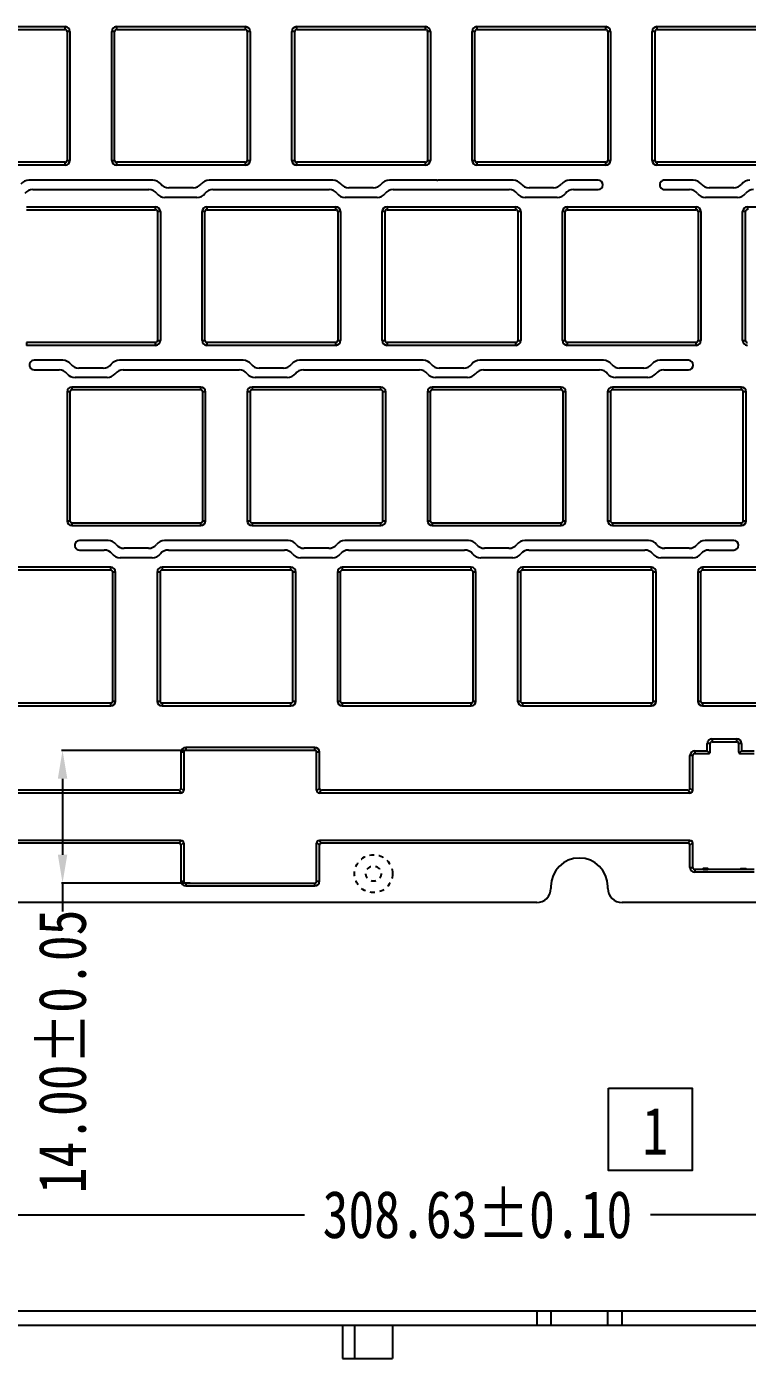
# Model space of a CAD drawing. Header units: inches. Extents: x -637 to 787, y 158 to 578.
# Drawn here: x -381.5 to -305.5, y 291.1 to 431.6 of the extents above; entities that cross this region are included whole.
import ezdxf

# ---------------------------------------------------------------- set-up
doc = ezdxf.new("R2010")
doc.units = ezdxf.units.IN
doc.header["$LTSCALE"] = 5
doc.header["$MEASUREMENT"] = 0
doc.header["$PDMODE"] = 3
doc.header["$PDSIZE"] = 0.3125
doc.linetypes.add('HIDDEN', pattern=[0.2, 0.1, -0.1])
doc.layers.get('0').update_dxf_attribs({"linetype": 'CONTINUOUS'})
doc.layers.get('Defpoints').update_dxf_attribs({"linetype": 'CONTINUOUS'})
doc.layers.add('DEFAULT_2', color=8, linetype='HIDDEN')
doc.styles.get("Standard").update_dxf_attribs({"font": 'txt', "width": 0.8})
doc.dimstyles.get("Standard").update_dxf_attribs({"dimtxt": 5, "dimasz": 3, "dimexe": 0.125, "dimexo": 0.0625, "dimgap": 0.09, "dimtad": 0, "dimzin": 4, "dimdsep": 46, "dimtxsty": 'Standard', "dimcen": 0.09, "dimclrd": 4, "dimclre": 4, "dimclrt": 6, "dimadec": 0, "dimazin": 0, "dimtp": 0.01, "dimtm": 0.01, "dimtfac": 1, "dimtofl": 0, "dimtmove": 0, "dimatfit": 3, "dimfxl": 0, "dimtolj": 1, "dimtzin": 4, "dimarcsym": 0})

# ---------------------------------------------------------------- blocks, each defined once
blk = doc.blocks.new('*D14')
at = {"color": 4, "lineweight": -2, "transparency": 16777216}
for p, q in [((-488.31, 340.84), (-488.31, 306.17)), ((-179.68, 335.69), (-179.68, 306.17)), ((-485.31, 306.29), (-352.23, 306.29)), ((-182.68, 306.29), (-315.76, 306.29))]:
    blk.add_line(p, q, dxfattribs=at)
at = {"color": 4, "transparency": 16777216}
for points in [[(-485.31, 306.79), (-485.31, 305.79), (-488.31, 306.29)], [(-182.68, 306.79), (-182.68, 305.79), (-179.68, 306.29)]]:
    blk.add_solid(points, dxfattribs=at)
at = {"layer": 'Defpoints', "color": 0, "transparency": 16777216}
for p in [(-488.31, 340.9), (-179.68, 335.75), (-179.68, 306.29)]:
    blk.add_point(p, dxfattribs=at)
at = {"color": 6, "transparency": 16777216, "insert": (-333.99, 306.29), "char_height": 5, "attachment_point": 5}
blk.add_mtext('\\A1;308.63%%P0{\\fSimSun|b0|i0|c134|p2;.10}', dxfattribs=at)
blk = doc.blocks.new('*D22')
at = {"color": 4, "lineweight": -2, "transparency": 16777216}
for p, q in [((-364.27, 355.25), (-377.86, 355.25)), ((-377.74, 352.25), (-377.74, 344.25)), ((-364.27, 341.25), (-377.86, 341.25)), ((-377.74, 341.25), (-377.74, 338.25))]:
    blk.add_line(p, q, dxfattribs=at)
at = {"color": 4, "transparency": 16777216}
for points in [[(-378.24, 352.25), (-377.24, 352.25), (-377.74, 355.25)], [(-378.24, 344.25), (-377.24, 344.25), (-377.74, 341.25)]]:
    blk.add_solid(points, dxfattribs=at)
at = {"layer": 'Defpoints', "color": 0, "transparency": 16777216}
for p in [(-377.74, 355.25), (-364.2, 355.25), (-364.2, 341.25)]:
    blk.add_point(p, dxfattribs=at)
at = {"color": 6, "transparency": 16777216, "insert": (-377.74, 323.5), "char_height": 5, "attachment_point": 5, "rotation": 90}
blk.add_mtext('\\A1;14.00%%P0.05', dxfattribs=at)

msp = doc.modelspace()

# ---------------------------------------------------------------- linework, layer by layer
at = {"color": 6, "linetype": 'Continuous'}
for p, q in [((-391.058, 431.552), (-377.458, 431.552)), ((-391.058, 431.252), (-377.458, 431.252)), ((-377.458, 431.252), (-377.458, 431.552)), ((-377.258, 431.052), (-377.258, 417.452)), ((-376.958, 431.052), (-377.258, 431.052)), ((-376.958, 431.052), (-376.958, 417.452)), ((-372.558, 417.452), (-372.558, 431.052)), ((-372.258, 431.052), (-372.558, 431.052)), ((-372.258, 417.452), (-372.258, 431.052)), ((-372.058, 431.552), (-372.058, 431.252)), ((-372.058, 431.552), (-358.458, 431.552)), ((-372.058, 431.252), (-358.458, 431.252)), ((-358.458, 431.252), (-358.458, 431.552)), ((-358.258, 431.052), (-358.258, 417.452)), ((-357.958, 431.052), (-358.258, 431.052)), ((-357.958, 431.052), (-357.958, 417.452)), ((-353.558, 417.452), (-353.558, 431.052)), ((-353.258, 431.052), (-353.558, 431.052)), ((-353.258, 417.452), (-353.258, 431.052)), ((-353.058, 431.552), (-353.058, 431.252)), ((-353.058, 431.552), (-339.458, 431.552)), ((-353.058, 431.252), (-339.458, 431.252)), ((-339.458, 431.252), (-339.458, 431.552)), ((-339.258, 431.052), (-339.258, 417.452)), ((-338.958, 431.052), (-339.258, 431.052)), ((-338.958, 431.052), (-338.958, 417.452)), ((-334.558, 417.452), (-334.558, 431.052)), ((-334.258, 431.052), (-334.558, 431.052)), ((-334.258, 417.452), (-334.258, 431.052)), ((-334.058, 431.552), (-334.058, 431.252)), ((-334.058, 431.552), (-320.458, 431.552)), ((-334.058, 431.252), (-320.458, 431.252)), ((-320.458, 431.252), (-320.458, 431.552)), ((-320.258, 431.052), (-320.258, 417.452)), ((-319.958, 431.052), (-320.258, 431.052)), ((-319.958, 431.052), (-319.958, 417.452)), ((-315.558, 417.452), (-315.558, 431.052)), ((-315.258, 431.052), (-315.558, 431.052)), ((-315.258, 417.452), (-315.258, 431.052)), ((-315.058, 431.552), (-315.058, 431.252)), ((-315.058, 431.552), (-301.458, 431.552)), ((-315.058, 431.252), (-301.458, 431.252)), ((-377.458, 417.252), (-391.058, 417.252)), ((-377.458, 416.952), (-377.458, 417.252)), ((-377.258, 417.452), (-376.958, 417.452)), ((-372.558, 417.452), (-372.258, 417.452)), ((-372.058, 417.252), (-372.058, 416.952)), ((-358.458, 417.252), (-372.058, 417.252)), ((-358.458, 416.952), (-358.458, 417.252)), ((-358.258, 417.452), (-357.958, 417.452)), ((-353.558, 417.452), (-353.258, 417.452)), ((-353.058, 417.252), (-353.058, 416.952)), ((-339.458, 417.252), (-353.058, 417.252)), ((-339.458, 416.952), (-339.458, 417.252)), ((-339.258, 417.452), (-338.958, 417.452)), ((-334.558, 417.452), (-334.258, 417.452)), ((-334.058, 417.252), (-334.058, 416.952)), ((-320.458, 417.252), (-334.058, 417.252)), ((-320.458, 416.952), (-320.458, 417.252)), ((-320.258, 417.452), (-319.958, 417.452)), ((-315.558, 417.452), (-315.258, 417.452)), ((-315.058, 417.252), (-315.058, 416.952)), ((-301.458, 417.252), (-315.058, 417.252)), ((-377.458, 416.952), (-391.058, 416.952)), ((-358.458, 416.952), (-372.058, 416.952)), ((-339.458, 416.952), (-353.058, 416.952)), ((-320.458, 416.952), (-334.058, 416.952)), ((-301.458, 416.952), (-315.058, 416.952)), ((-368.237, 415.372), (-381.28, 415.372)), ((-380.877, 414.372), (-368.638, 414.372)), ((-363.973, 414.552), (-366.545, 414.552)), ((-349.237, 415.372), (-362.28, 415.372)), ((-361.877, 414.372), (-349.638, 414.372)), ((-344.973, 414.552), (-347.545, 414.552)), ((-338.258, 415.372), (-343.28, 415.372)), ((-342.877, 414.372), (-330.638, 414.372)), ((-330.245, 415.373), (-338.175, 415.375)), ((-325.973, 414.552), (-328.545, 414.552)), ((-321.258, 415.372), (-324.28, 415.372)), ((-323.877, 414.372), (-321.258, 414.372)), ((-311.237, 415.372), (-314.258, 415.372)), ((-314.258, 414.372), (-311.638, 414.372)), ((-306.973, 414.552), (-309.545, 414.552)), ((-363.569, 413.552), (-366.946, 413.552)), ((-344.569, 413.552), (-347.946, 413.552)), ((-325.569, 413.552), (-328.946, 413.552)), ((-306.569, 413.552), (-309.946, 413.552)), ((-381.528, 412.552), (-367.928, 412.552)), ((-381.528, 412.252), (-367.928, 412.252)), ((-367.928, 412.252), (-367.928, 412.552)), ((-367.728, 412.052), (-367.728, 398.452)), ((-367.428, 412.052), (-367.728, 412.052)), ((-367.428, 412.052), (-367.428, 398.452)), ((-363.028, 398.452), (-363.028, 412.052)), ((-362.728, 412.052), (-363.028, 412.052)), ((-362.728, 398.452), (-362.728, 412.052)), ((-362.528, 412.552), (-362.528, 412.252)), ((-362.528, 412.552), (-348.928, 412.552)), ((-362.528, 412.252), (-348.928, 412.252)), ((-348.928, 412.252), (-348.928, 412.552)), ((-348.728, 412.052), (-348.728, 398.452)), ((-348.428, 412.052), (-348.728, 412.052)), ((-348.428, 412.052), (-348.428, 398.452)), ((-344.028, 398.452), (-344.028, 412.052)), ((-343.728, 412.052), (-344.028, 412.052)), ((-343.728, 398.452), (-343.728, 412.052)), ((-343.528, 412.552), (-343.528, 412.252)), ((-343.528, 412.552), (-329.928, 412.552)), ((-343.528, 412.252), (-329.928, 412.252)), ((-329.928, 412.252), (-329.928, 412.552)), ((-329.728, 412.052), (-329.728, 398.452)), ((-329.428, 412.052), (-329.728, 412.052)), ((-329.428, 412.052), (-329.428, 398.452)), ((-325.028, 398.452), (-325.028, 412.052)), ((-324.728, 412.052), (-325.028, 412.052)), ((-324.728, 398.452), (-324.728, 412.052)), ((-324.528, 412.552), (-324.528, 412.252)), ((-324.528, 412.552), (-310.928, 412.552)), ((-324.528, 412.252), (-310.928, 412.252)), ((-310.928, 412.252), (-310.928, 412.552)), ((-310.728, 412.052), (-310.728, 398.452)), ((-310.428, 412.052), (-310.728, 412.052)), ((-310.428, 412.052), (-310.428, 398.452)), ((-305.728, 412.052), (-306.028, 412.052)), ((-306.028, 398.452), (-306.028, 412.052)), ((-305.728, 398.452), (-305.728, 412.052)), ((-305.528, 412.552), (-291.928, 412.552)), ((-305.528, 412.552), (-305.528, 412.252)), ((-381.528, 398.252), (-381.528, 397.952)), ((-367.928, 398.252), (-381.528, 398.252)), ((-367.928, 397.952), (-381.528, 397.952)), ((-367.928, 397.952), (-367.928, 398.252)), ((-367.728, 398.452), (-367.428, 398.452)), ((-363.028, 398.452), (-362.728, 398.452)), ((-362.528, 398.252), (-362.528, 397.952)), ((-348.928, 398.252), (-362.528, 398.252)), ((-348.928, 397.952), (-362.528, 397.952)), ((-348.928, 397.952), (-348.928, 398.252)), ((-348.728, 398.452), (-348.428, 398.452)), ((-344.028, 398.452), (-343.728, 398.452)), ((-343.528, 398.252), (-343.528, 397.952)), ((-329.928, 398.252), (-343.528, 398.252)), ((-329.928, 397.952), (-343.528, 397.952)), ((-329.928, 397.952), (-329.928, 398.252)), ((-329.728, 398.452), (-329.428, 398.452)), ((-325.028, 398.452), (-324.728, 398.452)), ((-324.528, 398.252), (-324.528, 397.952)), ((-310.928, 398.252), (-324.528, 398.252)), ((-310.928, 397.952), (-324.528, 397.952)), ((-310.928, 397.952), (-310.928, 398.252)), ((-310.728, 398.452), (-310.428, 398.452)), ((-306.028, 398.452), (-305.728, 398.452)), ((-377.707, 396.372), (-380.728, 396.372)), ((-358.707, 396.372), (-371.75, 396.372)), ((-339.707, 396.372), (-352.75, 396.372)), ((-320.707, 396.372), (-333.75, 396.372)), ((-311.728, 396.372), (-314.75, 396.372)), ((-380.728, 395.372), (-378.108, 395.372)), ((-373.039, 394.552), (-376.416, 394.552)), ((-373.443, 395.552), (-376.015, 395.552)), ((-371.347, 395.372), (-359.108, 395.372)), ((-354.039, 394.552), (-357.416, 394.552)), ((-354.443, 395.552), (-357.015, 395.552)), ((-352.347, 395.372), (-340.108, 395.372)), ((-335.039, 394.552), (-338.416, 394.552)), ((-335.443, 395.552), (-338.015, 395.552)), ((-333.347, 395.372), (-321.108, 395.372)), ((-316.039, 394.552), (-319.416, 394.552)), ((-316.443, 395.552), (-319.015, 395.552)), ((-314.347, 395.372), (-311.728, 395.372)), ((-376.763, 393.552), (-376.763, 393.252)), ((-363.163, 393.552), (-376.763, 393.552)), ((-363.163, 393.252), (-376.763, 393.252)), ((-363.163, 393.252), (-363.163, 393.552)), ((-357.763, 393.552), (-357.763, 393.252)), ((-344.163, 393.552), (-357.763, 393.552)), ((-344.163, 393.252), (-357.763, 393.252)), ((-344.163, 393.252), (-344.163, 393.552)), ((-338.763, 393.552), (-338.763, 393.252)), ((-325.163, 393.552), (-338.763, 393.552)), ((-325.163, 393.252), (-338.763, 393.252)), ((-325.163, 393.252), (-325.163, 393.552)), ((-306.163, 393.552), (-319.763, 393.552)), ((-319.763, 393.552), (-319.763, 393.252)), ((-306.163, 393.252), (-319.763, 393.252)), ((-306.163, 393.252), (-306.163, 393.552)), ((-377.263, 393.052), (-377.263, 379.452)), ((-376.963, 393.052), (-377.263, 393.052)), ((-376.963, 393.052), (-376.963, 379.452)), ((-362.963, 379.452), (-362.963, 393.052)), ((-362.663, 393.052), (-362.963, 393.052)), ((-362.663, 379.452), (-362.663, 393.052)), ((-358.263, 393.052), (-358.263, 379.452)), ((-357.963, 393.052), (-358.263, 393.052)), ((-357.963, 393.052), (-357.963, 379.452)), ((-343.963, 379.452), (-343.963, 393.052)), ((-343.663, 393.052), (-343.963, 393.052)), ((-343.663, 379.452), (-343.663, 393.052)), ((-339.263, 393.052), (-339.263, 379.452)), ((-338.963, 393.052), (-339.263, 393.052)), ((-338.963, 393.052), (-338.963, 379.452)), ((-324.663, 393.052), (-324.963, 393.052)), ((-324.963, 379.452), (-324.963, 393.052)), ((-324.663, 379.452), (-324.663, 393.052)), ((-319.963, 393.052), (-320.263, 393.052)), ((-320.263, 393.052), (-320.263, 379.452)), ((-319.963, 393.052), (-319.963, 379.452)), ((-305.663, 393.052), (-305.963, 393.052)), ((-305.963, 379.452), (-305.963, 393.052)), ((-305.663, 379.452), (-305.663, 393.052)), ((-377.263, 379.452), (-376.963, 379.452)), ((-376.763, 379.252), (-376.763, 378.952)), ((-376.763, 379.252), (-363.163, 379.252)), ((-363.163, 378.952), (-363.163, 379.252)), ((-362.963, 379.452), (-362.663, 379.452)), ((-358.263, 379.452), (-357.963, 379.452)), ((-357.763, 379.252), (-357.763, 378.952)), ((-357.763, 379.252), (-344.163, 379.252)), ((-344.163, 378.952), (-344.163, 379.252)), ((-343.963, 379.452), (-343.663, 379.452)), ((-339.263, 379.452), (-338.963, 379.452)), ((-338.763, 379.252), (-325.163, 379.252)), ((-338.763, 379.252), (-338.763, 378.952)), ((-325.163, 378.952), (-325.163, 379.252)), ((-324.963, 379.452), (-324.663, 379.452)), ((-320.263, 379.452), (-319.963, 379.452)), ((-319.763, 379.252), (-306.163, 379.252)), ((-319.763, 379.252), (-319.763, 378.952)), ((-306.163, 378.952), (-306.163, 379.252)), ((-305.963, 379.452), (-305.663, 379.452)), ((-376.763, 378.952), (-363.163, 378.952)), ((-357.763, 378.952), (-344.163, 378.952)), ((-338.763, 378.952), (-325.163, 378.952)), ((-319.763, 378.952), (-306.163, 378.952)), ((-372.942, 377.372), (-375.953, 377.372)), ((-375.953, 376.372), (-373.343, 376.372)), ((-368.678, 376.552), (-371.25, 376.552)), ((-353.942, 377.372), (-366.985, 377.372)), ((-366.582, 376.372), (-354.343, 376.372)), ((-349.678, 376.552), (-352.25, 376.552)), ((-334.942, 377.372), (-347.985, 377.372)), ((-347.582, 376.372), (-335.343, 376.372)), ((-330.678, 376.552), (-333.25, 376.552)), ((-315.942, 377.372), (-328.985, 377.372)), ((-328.582, 376.372), (-316.343, 376.372)), ((-311.678, 376.552), (-314.25, 376.552)), ((-306.953, 377.372), (-309.985, 377.372)), ((-309.582, 376.372), (-306.953, 376.372)), ((-368.274, 375.552), (-371.651, 375.552)), ((-349.274, 375.552), (-352.651, 375.552)), ((-330.274, 375.552), (-333.651, 375.552)), ((-311.274, 375.552), (-314.651, 375.552)), ((-372.653, 374.552), (-386.253, 374.552)), ((-372.653, 374.252), (-386.253, 374.252)), ((-372.653, 374.252), (-372.653, 374.552)), ((-372.453, 360.452), (-372.453, 374.052)), ((-372.153, 374.052), (-372.453, 374.052)), ((-372.153, 360.452), (-372.153, 374.052)), ((-367.753, 374.052), (-367.753, 360.452)), ((-367.453, 374.052), (-367.753, 374.052)), ((-367.453, 374.052), (-367.453, 360.452)), ((-367.253, 374.552), (-367.253, 374.252)), ((-353.653, 374.552), (-367.253, 374.552)), ((-353.653, 374.252), (-367.253, 374.252)), ((-353.653, 374.252), (-353.653, 374.552)), ((-353.153, 374.052), (-353.453, 374.052)), ((-353.453, 360.452), (-353.453, 374.052)), ((-353.153, 360.452), (-353.153, 374.052)), ((-348.453, 374.052), (-348.753, 374.052)), ((-348.753, 374.052), (-348.753, 360.452)), ((-348.453, 374.052), (-348.453, 360.452)), ((-334.653, 374.552), (-348.253, 374.552)), ((-348.253, 374.552), (-348.253, 374.252)), ((-334.653, 374.252), (-348.253, 374.252)), ((-334.653, 374.252), (-334.653, 374.552)), ((-334.153, 374.052), (-334.453, 374.052)), ((-334.453, 360.452), (-334.453, 374.052)), ((-334.153, 360.452), (-334.153, 374.052)), ((-329.453, 374.052), (-329.753, 374.052)), ((-329.753, 374.052), (-329.753, 360.452)), ((-329.453, 374.052), (-329.453, 360.452)), ((-315.653, 374.552), (-329.253, 374.552)), ((-329.253, 374.552), (-329.253, 374.252)), ((-315.653, 374.252), (-329.253, 374.252)), ((-315.653, 374.252), (-315.653, 374.552)), ((-315.153, 374.052), (-315.453, 374.052)), ((-315.453, 360.452), (-315.453, 374.052)), ((-315.153, 360.452), (-315.153, 374.052)), ((-310.453, 374.052), (-310.753, 374.052)), ((-310.753, 374.052), (-310.753, 360.452)), ((-310.453, 374.052), (-310.453, 360.452)), ((-296.653, 374.552), (-310.253, 374.552)), ((-310.253, 374.552), (-310.253, 374.252)), ((-296.653, 374.252), (-310.253, 374.252)), ((-386.253, 360.252), (-372.653, 360.252)), ((-386.253, 359.952), (-372.653, 359.952)), ((-372.653, 359.952), (-372.653, 360.252)), ((-372.453, 360.452), (-372.153, 360.452)), ((-367.753, 360.452), (-367.453, 360.452)), ((-367.253, 360.252), (-367.253, 359.952)), ((-367.253, 360.252), (-353.653, 360.252)), ((-367.253, 359.952), (-353.653, 359.952)), ((-353.653, 359.952), (-353.653, 360.252)), ((-353.453, 360.452), (-353.153, 360.452)), ((-348.753, 360.452), (-348.453, 360.452)), ((-348.253, 360.252), (-334.653, 360.252)), ((-348.253, 360.252), (-348.253, 359.952)), ((-348.253, 359.952), (-334.653, 359.952)), ((-334.653, 359.952), (-334.653, 360.252)), ((-334.453, 360.452), (-334.153, 360.452)), ((-329.753, 360.452), (-329.453, 360.452)), ((-329.253, 360.252), (-315.653, 360.252)), ((-329.253, 360.252), (-329.253, 359.952)), ((-329.253, 359.952), (-315.653, 359.952)), ((-315.653, 359.952), (-315.653, 360.252)), ((-315.453, 360.452), (-315.153, 360.452)), ((-310.753, 360.452), (-310.453, 360.452)), ((-310.253, 360.252), (-296.653, 360.252)), ((-310.253, 360.252), (-310.253, 359.952)), ((-310.253, 359.952), (-296.653, 359.952)), ((-351.153, 355.552), (-364.753, 355.552)), ((-364.753, 355.552), (-364.753, 355.252)), ((-351.153, 355.252), (-364.753, 355.252)), ((-351.153, 355.252), (-351.153, 355.552)), ((-309.453, 355.957), (-309.753, 355.957)), ((-309.753, 355.207), (-309.753, 355.957)), ((-309.453, 355.107), (-309.453, 355.957)), ((-309.253, 356.457), (-306.653, 356.457)), ((-309.253, 356.457), (-309.253, 356.157)), ((-309.253, 356.157), (-306.653, 356.157)), ((-306.653, 356.157), (-306.653, 356.457)), ((-306.153, 355.957), (-306.453, 355.957)), ((-306.453, 355.957), (-306.453, 355.107)), ((-306.153, 355.957), (-306.153, 355.207)), ((-364.953, 355.052), (-365.253, 355.052)), ((-365.253, 355.052), (-365.253, 351.264)), ((-364.953, 355.052), (-364.953, 351.052)), ((-350.653, 355.052), (-350.953, 355.052)), ((-350.953, 351.052), (-350.953, 355.052)), ((-350.653, 351.264), (-350.653, 355.052)), ((-311.278, 354.707), (-311.578, 354.707)), ((-311.578, 351.264), (-311.578, 354.707)), ((-311.278, 351.052), (-311.278, 354.707)), ((-311.078, 355.207), (-309.753, 355.207)), ((-311.078, 355.207), (-311.078, 354.907)), ((-311.078, 354.907), (-309.653, 354.907)), ((-309.512, 354.966), (-309.753, 355.207)), ((-306.395, 354.966), (-306.153, 355.207)), ((-306.253, 354.907), (-304.828, 354.907)), ((-306.153, 355.207), (-304.828, 355.207)), ((-365.465, 351.052), (-404.116, 351.052)), ((-365.465, 351.052), (-365.176, 350.763)), ((-364.963, 350.975), (-365.253, 351.264)), ((-350.653, 351.264), (-350.943, 350.975)), ((-350.731, 350.763), (-350.441, 351.052)), ((-311.79, 351.052), (-350.441, 351.052)), ((-311.79, 351.052), (-311.501, 350.763)), ((-311.288, 350.975), (-311.578, 351.264)), ((-365.253, 350.752), (-404.328, 350.752)), ((-311.578, 350.752), (-350.653, 350.752)), ((-365.253, 345.752), (-404.328, 345.752)), ((-365.465, 345.452), (-404.116, 345.452)), ((-365.176, 345.742), (-365.465, 345.452)), ((-365.253, 345.24), (-364.963, 345.53)), ((-364.953, 345.452), (-364.953, 341.452)), ((-350.953, 341.452), (-350.953, 345.452)), ((-350.943, 345.53), (-350.653, 345.24)), ((-350.441, 345.452), (-350.731, 345.742)), ((-311.578, 345.752), (-350.653, 345.752)), ((-311.79, 345.452), (-350.441, 345.452)), ((-311.501, 345.742), (-311.79, 345.452)), ((-311.578, 345.24), (-311.288, 345.53)), ((-311.278, 342.897), (-311.278, 345.452)), ((-365.253, 345.24), (-365.253, 341.452)), ((-350.653, 341.452), (-350.653, 345.24)), ((-311.578, 342.897), (-311.578, 345.24)), ((-311.578, 342.897), (-311.278, 342.897)), ((-304.828, 342.697), (-311.078, 342.697)), ((-311.078, 342.697), (-311.078, 342.397)), ((-365.253, 341.452), (-364.953, 341.452)), ((-364.753, 341.252), (-351.153, 341.252)), ((-364.753, 341.252), (-364.753, 340.952)), ((-351.153, 340.952), (-351.153, 341.252)), ((-350.953, 341.452), (-350.653, 341.452)), ((-304.828, 342.397), (-311.078, 342.397)), ((-364.753, 340.952), (-351.153, 340.952)), ((-326.241, 340.902), (-326.241, 340.702)), ((-320.241, 340.702), (-320.241, 340.902)), ((-327.741, 339.202), (-436.741, 339.202)), ((-237.178, 339.202), (-318.741, 339.202))]:
    msp.add_line(p, q, dxfattribs=at)
at = {"color": 7, "linetype": 'Continuous'}
for p, q in [((-488.308, 296.15), (-215.078, 296.15)), ((-327.741, 296.15), (-327.741, 294.65)), ((-326.241, 296.15), (-326.241, 294.65)), ((-320.241, 294.65), (-320.241, 296.15)), ((-318.741, 294.65), (-318.741, 296.15)), ((-488.308, 294.65), (-214.778, 294.65)), ((-348.238, 294.65), (-348.238, 291.15)), ((-346.953, 294.65), (-346.953, 291.15)), ((-342.953, 294.65), (-342.953, 291.15)), ((-348.238, 291.15), (-347.004, 291.15)), ((-346.953, 291.15), (-342.953, 291.15))]:
    msp.add_line(p, q, dxfattribs=at)
for points in [[(-310.203, 342.697), (-309.703, 342.697), (-309.703, 342.797), (-310.203, 342.797)], [(-305.703, 342.697), (-306.203, 342.697), (-306.203, 342.797), (-305.703, 342.797)], [(-320.175, 319.622), (-311.365, 319.622), (-311.365, 310.956), (-320.175, 310.956)]]:
    msp.add_lwpolyline(points, close=True)
at = {"color": 6, "linetype": 'Continuous'}
for centre, radius, start, end in [((-377.458, 431.052), 0.5, 0, 90), ((-377.458, 431.052), 0.2, 360, 90), ((-372.058, 431.052), 0.5, 90, 180), ((-372.058, 431.052), 0.2, 90, 180), ((-358.458, 431.052), 0.5, 0, 90), ((-358.458, 431.052), 0.2, 360, 90), ((-353.058, 431.052), 0.5, 90, 180), ((-353.058, 431.052), 0.2, 90, 180), ((-339.458, 431.052), 0.5, 0, 90), ((-339.458, 431.052), 0.2, 360, 90), ((-334.058, 431.052), 0.5, 90, 180), ((-334.058, 431.052), 0.2, 90, 180), ((-320.458, 431.052), 0.5, 0, 90), ((-320.458, 431.052), 0.2, 360, 90), ((-315.058, 431.052), 0.5, 90, 180), ((-315.058, 431.052), 0.2, 90, 180), ((-377.458, 417.452), 0.5, 270, 0), ((-377.458, 417.452), 0.2, 270, 0), ((-372.058, 417.452), 0.5, 180, 270), ((-372.058, 417.452), 0.2, 180, 270), ((-358.458, 417.452), 0.5, 270, 0), ((-358.458, 417.452), 0.2, 270, 0), ((-353.058, 417.452), 0.5, 180, 270), ((-353.058, 417.452), 0.2, 180, 270), ((-339.458, 417.452), 0.5, 270, 0), ((-339.458, 417.452), 0.2, 270, 0), ((-334.058, 417.452), 0.5, 180, 270), ((-334.058, 417.452), 0.2, 180, 270), ((-320.458, 417.452), 0.5, 270, 0), ((-320.458, 417.452), 0.2, 270, 0), ((-315.058, 417.452), 0.5, 180, 270), ((-315.058, 417.452), 0.2, 180, 270), ((-381.279, 414.292), 1.08, 90.07483, 141.73289), ((-380.877, 413.292), 1.08, 90.00005, 141.58073), ((-368.64, 413.292), 1.08, 38.26711, 89.92517), ((-368.237, 414.292), 1.08, 38.41927, 89.99995), ((-366.543, 415.632), 1.08, 218.26711, 269.92517), ((-363.973, 415.632), 1.08, 270.00005, 321.58073), ((-362.279, 414.292), 1.08, 90.07483, 141.73289), ((-361.877, 413.292), 1.08, 90.00005, 141.58073), ((-349.64, 413.292), 1.08, 38.26711, 89.92517), ((-349.237, 414.292), 1.08, 38.41927, 89.99995), ((-347.543, 415.632), 1.08, 218.26711, 269.92517), ((-344.973, 415.632), 1.08, 270.00005, 321.58073), ((-343.279, 414.292), 1.08, 90.07483, 141.73289), ((-342.877, 413.292), 1.08, 90.00005, 141.58073), ((-338.258, 416.372), 1, 269.99937, 274.79202), ((-330.64, 413.292), 1.08, 38.26711, 89.92517), ((-330.237, 414.292), 1.08, 38.38123, 90.102), ((-328.543, 415.632), 1.08, 218.30514, 269.92517), ((-325.973, 415.632), 1.08, 270.00005, 321.58073), ((-324.279, 414.292), 1.08, 90.07483, 141.73289), ((-323.877, 413.292), 1.08, 90, 141.58073), ((-321.258, 414.872), 0.5, 270, 89.99993), ((-314.258, 414.872), 0.5, 90, 270.00007), ((-311.64, 413.292), 1.08, 38.26711, 89.92517), ((-311.237, 414.292), 1.08, 38.41927, 90), ((-309.543, 415.632), 1.08, 218.26711, 269.92517), ((-306.973, 415.632), 1.08, 270.00005, 321.58073), ((-305.279, 414.292), 1.08, 90.07483, 141.73289), ((-304.877, 413.292), 1.08, 90.00005, 141.58073), ((-366.946, 414.632), 1.08, 218.41927, 269.99995), ((-363.571, 414.632), 1.08, 270.07483, 321.73289), ((-347.946, 414.632), 1.08, 218.41927, 269.99995), ((-344.571, 414.632), 1.08, 270.07483, 321.73289), ((-328.946, 414.632), 1.08, 218.41927, 269.99995), ((-325.571, 414.632), 1.08, 270.07483, 321.73289), ((-309.946, 414.632), 1.08, 218.41927, 269.99995), ((-306.571, 414.632), 1.08, 270.07483, 321.73289), ((-367.928, 412.052), 0.5, 0, 90), ((-367.928, 412.052), 0.2, 360, 90), ((-362.528, 412.052), 0.5, 90, 180), ((-362.528, 412.052), 0.2, 90, 180), ((-348.928, 412.052), 0.5, 0, 90), ((-348.928, 412.052), 0.2, 360, 90), ((-343.528, 412.052), 0.5, 90, 180), ((-343.528, 412.052), 0.2, 90, 180), ((-329.928, 412.052), 0.5, 0, 90), ((-329.928, 412.052), 0.2, 360, 90), ((-324.528, 412.052), 0.5, 90, 180), ((-324.528, 412.052), 0.2, 90, 180), ((-310.928, 412.052), 0.5, 0, 90), ((-310.928, 412.052), 0.2, 360, 90), ((-305.528, 412.052), 0.5, 90, 180), ((-305.528, 412.052), 0.2, 90, 180), ((-367.928, 398.452), 0.5, 270, 0), ((-367.928, 398.452), 0.2, 270, 0), ((-362.528, 398.452), 0.5, 180, 270), ((-362.528, 398.452), 0.2, 180, 270), ((-348.928, 398.452), 0.5, 270, 0), ((-348.928, 398.452), 0.2, 270, 0), ((-343.528, 398.452), 0.5, 180, 270), ((-343.528, 398.452), 0.2, 180, 270), ((-329.928, 398.452), 0.5, 270, 0), ((-329.928, 398.452), 0.2, 270, 0), ((-324.528, 398.452), 0.5, 180, 270), ((-324.528, 398.452), 0.2, 180, 270), ((-310.928, 398.452), 0.5, 270, 0), ((-310.928, 398.452), 0.2, 270, 0), ((-305.528, 398.452), 0.5, 180, 270), ((-305.528, 398.452), 0.2, 180, 270), ((-380.728, 395.872), 0.5, 90, 270.00007), ((-377.707, 395.292), 1.08, 38.41927, 90), ((-376.013, 396.632), 1.08, 218.26711, 269.92517), ((-373.443, 396.632), 1.08, 270.00005, 321.58073), ((-371.749, 395.292), 1.08, 90.07483, 141.73289), ((-358.707, 395.292), 1.08, 38.41927, 89.99995), ((-357.013, 396.632), 1.08, 218.26711, 269.92517), ((-354.443, 396.632), 1.08, 270.00005, 321.58073), ((-352.749, 395.292), 1.08, 90.07483, 141.73289), ((-339.707, 395.292), 1.08, 38.41927, 89.99995), ((-338.013, 396.632), 1.08, 218.26711, 269.92517), ((-335.443, 396.632), 1.08, 270.00005, 321.58073), ((-333.749, 395.292), 1.08, 90.07483, 141.73289), ((-320.707, 395.292), 1.08, 38.41927, 89.99995), ((-319.013, 396.632), 1.08, 218.26711, 269.92517), ((-316.443, 396.632), 1.08, 270.00005, 321.58073), ((-314.749, 395.292), 1.08, 90.07483, 141.73289), ((-311.728, 395.872), 0.5, 270, 89.99993), ((-378.11, 394.292), 1.08, 38.26711, 89.92517), ((-376.416, 395.632), 1.08, 218.41927, 269.99995), ((-373.041, 395.632), 1.08, 270.07483, 321.73289), ((-371.347, 394.292), 1.08, 90.00005, 141.58073), ((-359.11, 394.292), 1.08, 38.26711, 89.92517), ((-357.416, 395.632), 1.08, 218.41927, 269.99995), ((-354.041, 395.632), 1.08, 270.07483, 321.73289), ((-352.347, 394.292), 1.08, 90.00005, 141.58073), ((-340.11, 394.292), 1.08, 38.26711, 89.92517), ((-338.416, 395.632), 1.08, 218.41927, 269.99995), ((-335.041, 395.632), 1.08, 270.07483, 321.73289), ((-333.347, 394.292), 1.08, 90.00005, 141.58073), ((-321.11, 394.292), 1.08, 38.26711, 89.92517), ((-319.416, 395.632), 1.08, 218.41927, 269.99995), ((-316.041, 395.632), 1.08, 270.07483, 321.73289), ((-314.347, 394.292), 1.08, 90, 141.58073), ((-376.763, 393.052), 0.5, 90.00018, 180.00018), ((-376.763, 393.052), 0.2, 90.00001, 180), ((-363.163, 393.052), 0.5, 0.00018, 90), ((-363.163, 393.052), 0.2, 0.00002, 90), ((-357.763, 393.052), 0.5, 90.00018, 180.00018), ((-357.763, 393.052), 0.2, 90.00001, 180), ((-344.163, 393.052), 0.5, 0.00018, 90), ((-344.163, 393.052), 0.2, 0.00002, 90), ((-338.763, 393.052), 0.5, 90.00018, 180.00018), ((-338.763, 393.052), 0.2, 90.00001, 180), ((-325.163, 393.052), 0.5, 0.00018, 90), ((-325.163, 393.052), 0.2, 0.00002, 90), ((-319.763, 393.052), 0.5, 90.00018, 180.00018), ((-319.763, 393.052), 0.2, 90.00001, 180), ((-306.163, 393.052), 0.5, 0.00018, 90), ((-306.163, 393.052), 0.2, 0.00002, 90), ((-376.763, 379.452), 0.5, 180.00018, 270), ((-376.763, 379.452), 0.2, 180.00001, 270), ((-363.163, 379.452), 0.5, 270.00018, 0.00018), ((-363.163, 379.452), 0.2, 270.00002, 0), ((-357.763, 379.452), 0.5, 180.00018, 270), ((-357.763, 379.452), 0.2, 180.00001, 270), ((-344.163, 379.452), 0.5, 270.00018, 0.00018), ((-344.163, 379.452), 0.2, 270.00002, 0), ((-338.763, 379.452), 0.5, 180.00018, 270), ((-338.763, 379.452), 0.2, 180.00001, 270), ((-325.163, 379.452), 0.5, 270.00018, 0.00018), ((-325.163, 379.452), 0.2, 270.00002, 0), ((-319.763, 379.452), 0.5, 180.00018, 270), ((-319.763, 379.452), 0.2, 180.00001, 270), ((-306.163, 379.452), 0.5, 270.00018, 0.00018), ((-306.163, 379.452), 0.2, 270.00002, 0), ((-375.953, 376.872), 0.5, 90, 270.00007), ((-373.345, 375.292), 1.08, 38.26711, 89.92517), ((-372.942, 376.292), 1.08, 38.41927, 90), ((-371.248, 377.632), 1.08, 218.26711, 269.92517), ((-368.678, 377.632), 1.08, 270.00005, 321.58073), ((-366.984, 376.292), 1.08, 90.07483, 141.73289), ((-366.582, 375.292), 1.08, 90.00005, 141.58073), ((-354.345, 375.292), 1.08, 38.26711, 89.92517), ((-353.942, 376.292), 1.08, 38.41927, 89.99995), ((-352.248, 377.632), 1.08, 218.26711, 269.92517), ((-349.678, 377.632), 1.08, 270.00005, 321.58073), ((-347.984, 376.292), 1.08, 90.07483, 141.73289), ((-347.582, 375.292), 1.08, 90.00005, 141.58073), ((-335.345, 375.292), 1.08, 38.26711, 89.92517), ((-334.942, 376.292), 1.08, 38.41927, 89.99995), ((-333.248, 377.632), 1.08, 218.26711, 269.92517), ((-330.678, 377.632), 1.08, 270.00005, 321.58073), ((-328.984, 376.292), 1.08, 90.07483, 141.73289), ((-328.582, 375.292), 1.08, 90.00005, 141.58073), ((-316.345, 375.292), 1.08, 38.26711, 89.92517), ((-315.942, 376.292), 1.08, 38.41927, 89.99995), ((-314.248, 377.632), 1.08, 218.26711, 269.92517), ((-311.678, 377.632), 1.08, 270.00005, 321.58073), ((-309.984, 376.292), 1.08, 90.07483, 141.73289), ((-309.582, 375.292), 1.08, 90, 141.58073), ((-306.953, 376.872), 0.5, 270, 89.99993), ((-371.651, 376.632), 1.08, 218.41927, 269.99995), ((-368.276, 376.632), 1.08, 270.07483, 321.73289), ((-352.651, 376.632), 1.08, 218.41927, 269.99995), ((-349.276, 376.632), 1.08, 270.07483, 321.73289), ((-333.651, 376.632), 1.08, 218.41927, 269.99995), ((-330.276, 376.632), 1.08, 270.07483, 321.73289), ((-314.651, 376.632), 1.08, 218.41927, 269.99995), ((-311.276, 376.632), 1.08, 270.07483, 321.73289), ((-372.653, 374.052), 0.5, 0.00018, 90), ((-372.653, 374.052), 0.2, 0.00002, 90), ((-367.253, 374.052), 0.5, 90.00018, 180.00018), ((-367.253, 374.052), 0.2, 90, 180), ((-353.653, 374.052), 0.5, 0.00018, 90), ((-353.653, 374.052), 0.2, 0.00002, 90), ((-348.253, 374.052), 0.5, 90.00018, 180.00018), ((-348.253, 374.052), 0.2, 90.00001, 180), ((-334.653, 374.052), 0.5, 0.00018, 90), ((-334.653, 374.052), 0.2, 0.00002, 90), ((-329.253, 374.052), 0.5, 90.00018, 180.00018), ((-329.253, 374.052), 0.2, 90.00001, 180), ((-315.653, 374.052), 0.5, 0.00018, 90), ((-315.653, 374.052), 0.2, 0.00002, 90), ((-310.253, 374.052), 0.5, 90.00018, 180.00018), ((-310.253, 374.052), 0.2, 90.00001, 180), ((-372.653, 360.452), 0.5, 270.00018, 0.00018), ((-372.653, 360.452), 0.2, 270.00001, 0), ((-367.253, 360.452), 0.5, 180.00018, 270), ((-367.253, 360.452), 0.2, 180.00002, 270), ((-353.653, 360.452), 0.5, 270.00018, 0.00018), ((-353.653, 360.452), 0.2, 270.00002, 0), ((-348.253, 360.452), 0.5, 180.00018, 270), ((-348.253, 360.452), 0.2, 180.00001, 270), ((-334.653, 360.452), 0.5, 270.00018, 0.00018), ((-334.653, 360.452), 0.2, 270.00002, 0), ((-329.253, 360.452), 0.5, 180.00018, 270), ((-329.253, 360.452), 0.2, 180.00001, 270), ((-315.653, 360.452), 0.5, 270.00018, 0.00018), ((-315.653, 360.452), 0.2, 270.00002, 0), ((-310.253, 360.452), 0.5, 180.00018, 270), ((-310.253, 360.452), 0.2, 180.00002, 270), ((-364.753, 355.052), 0.5, 90.00018, 180.00018), ((-364.753, 355.052), 0.2, 90, 180), ((-351.153, 355.052), 0.5, 0.00016, 90), ((-351.153, 355.052), 0.2, 0.00002, 90), ((-309.253, 355.957), 0.5, 90.00001, 180.00001), ((-309.253, 355.957), 0.2, 90, 180), ((-306.653, 355.957), 0.5, 0, 90), ((-306.653, 355.957), 0.2, 359.99999, 90), ((-311.078, 354.707), 0.5, 90, 180), ((-311.078, 354.707), 0.2, 90, 180), ((-309.653, 355.107), 0.2, 270, 0), ((-306.253, 355.107), 0.2, 180, 270), ((-365.253, 351.052), 0.3, 270, 0), ((-350.653, 351.052), 0.3, 180, 270), ((-311.578, 351.052), 0.3, 270, 0), ((-365.253, 345.452), 0.3, 0, 90), ((-350.653, 345.452), 0.3, 90, 180), ((-311.578, 345.452), 0.3, 360, 90), ((-323.241, 340.902), 3, 0, 180), ((-311.078, 342.897), 0.5, 180, 270), ((-311.078, 342.897), 0.2, 180, 270), ((-364.753, 341.452), 0.5, 180.00016, 270), ((-364.753, 341.452), 0.2, 180.00002, 270), ((-351.153, 341.452), 0.5, 270.00018, 0.00018), ((-351.153, 341.452), 0.2, 270.00002, 0), ((-327.741, 340.702), 1.5, 270, 0), ((-318.741, 340.702), 1.5, 180, 270)]:
    msp.add_arc(centre, radius, start, end, dxfattribs=at)
msp.add_ellipse((-312.002, 351.477), major_axis=(0.367, -0.367), ratio=0.5773503, start_param=5.7595865, end_param=6.8067841, dxfattribs=at)
for points in [[(-365.465, 351.052), (-365.425, 351.052), (-365.382, 351.058), (-365.347, 351.078)], [(-365.347, 351.078), (-365.316, 351.095), (-365.289, 351.123), (-365.274, 351.156)], [(-365.274, 351.156), (-365.258, 351.189), (-365.253, 351.227), (-365.253, 351.264)], [(-350.653, 351.264), (-350.653, 351.224), (-350.646, 351.182), (-350.627, 351.147)], [(-350.627, 351.147), (-350.61, 351.116), (-350.581, 351.089), (-350.549, 351.074)], [(-350.549, 351.074), (-350.516, 351.058), (-350.478, 351.052), (-350.441, 351.052)], [(-365.357, 345.431), (-365.39, 345.447), (-365.429, 345.452), (-365.465, 345.452)], [(-365.279, 345.357), (-365.297, 345.388), (-365.325, 345.415), (-365.357, 345.431)], [(-350.559, 345.427), (-350.59, 345.41), (-350.617, 345.381), (-350.632, 345.349)], [(-350.441, 345.452), (-350.481, 345.452), (-350.524, 345.446), (-350.559, 345.427)], [(-311.682, 345.431), (-311.715, 345.447), (-311.753, 345.452), (-311.79, 345.452)], [(-311.604, 345.357), (-311.621, 345.388), (-311.65, 345.415), (-311.682, 345.431)], [(-365.253, 345.24), (-365.253, 345.28), (-365.26, 345.322), (-365.279, 345.357)], [(-350.632, 345.349), (-350.648, 345.316), (-350.653, 345.277), (-350.653, 345.24)], [(-311.578, 345.24), (-311.578, 345.28), (-311.585, 345.322), (-311.604, 345.357)]]:
    msp.add_open_spline(points, degree=3, dxfattribs=at)
at = {"layer": 'DEFAULT_2', "color": 6, "linetype": 'HIDDEN'}
for p, q in [((-367.39, 414.962), (-367.391, 414.963)), ((-366.545, 414.552), (-366.543, 414.552)), ((-363.972, 414.552), (-363.973, 414.552)), ((-363.127, 414.962), (-363.125, 414.963)), ((-348.39, 414.962), (-348.391, 414.963)), ((-347.545, 414.552), (-347.543, 414.552)), ((-344.972, 414.552), (-344.973, 414.552)), ((-344.127, 414.962), (-344.125, 414.963)), ((-343.28, 415.372), (-343.279, 415.372)), ((-329.39, 414.961), (-329.391, 414.963)), ((-328.545, 414.552), (-328.543, 414.552)), ((-325.972, 414.552), (-325.973, 414.552)), ((-325.127, 414.962), (-325.125, 414.963)), ((-324.28, 415.372), (-324.279, 415.372)), ((-323.878, 414.372), (-323.877, 414.372)), ((-311.638, 414.372), (-311.64, 414.372)), ((-311.236, 415.372), (-311.237, 415.372)), ((-310.39, 414.962), (-310.391, 414.963)), ((-309.545, 414.552), (-309.543, 414.552)), ((-306.972, 414.552), (-306.973, 414.552)), ((-306.127, 414.962), (-306.125, 414.963)), ((-367.793, 413.963), (-367.792, 413.962)), ((-366.947, 413.552), (-366.946, 413.552)), ((-363.569, 413.552), (-363.571, 413.552)), ((-362.723, 413.963), (-362.724, 413.962)), ((-348.793, 413.963), (-348.792, 413.962)), ((-347.947, 413.552), (-347.946, 413.552)), ((-344.569, 413.552), (-344.571, 413.552)), ((-343.723, 413.963), (-343.724, 413.962)), ((-329.793, 413.963), (-329.792, 413.962)), ((-328.947, 413.552), (-328.946, 413.552)), ((-325.569, 413.552), (-325.571, 413.552)), ((-324.723, 413.963), (-324.724, 413.962)), ((-310.793, 413.963), (-310.792, 413.962)), ((-309.947, 413.552), (-309.946, 413.552)), ((-306.569, 413.552), (-306.571, 413.552)), ((-305.723, 413.963), (-305.724, 413.962)), ((-377.706, 396.372), (-377.707, 396.372)), ((-376.86, 395.962), (-376.861, 395.963)), ((-372.597, 395.962), (-372.595, 395.963)), ((-357.86, 395.962), (-357.861, 395.963)), ((-353.597, 395.962), (-353.595, 395.963)), ((-338.86, 395.962), (-338.861, 395.963)), ((-334.597, 395.962), (-334.595, 395.963)), ((-319.86, 395.962), (-319.861, 395.963)), ((-315.597, 395.962), (-315.595, 395.963)), ((-314.75, 396.372), (-314.749, 396.372)), ((-378.108, 395.372), (-378.11, 395.372)), ((-377.263, 394.963), (-377.262, 394.962)), ((-376.417, 394.552), (-376.416, 394.552)), ((-376.015, 395.552), (-376.013, 395.552)), ((-373.442, 395.552), (-373.443, 395.552)), ((-373.039, 394.552), (-373.041, 394.552)), ((-372.193, 394.963), (-372.194, 394.962)), ((-358.263, 394.963), (-358.262, 394.962)), ((-357.417, 394.552), (-357.416, 394.552)), ((-357.015, 395.552), (-357.013, 395.552)), ((-354.442, 395.552), (-354.443, 395.552)), ((-354.039, 394.552), (-354.041, 394.552)), ((-353.193, 394.963), (-353.194, 394.962)), ((-339.263, 394.963), (-339.262, 394.962)), ((-338.417, 394.552), (-338.416, 394.552)), ((-338.015, 395.552), (-338.013, 395.552)), ((-335.442, 395.552), (-335.443, 395.552)), ((-335.039, 394.552), (-335.041, 394.552)), ((-334.193, 394.963), (-334.194, 394.962)), ((-320.263, 394.963), (-320.262, 394.962)), ((-319.417, 394.552), (-319.416, 394.552)), ((-319.015, 395.552), (-319.013, 395.552)), ((-316.442, 395.552), (-316.443, 395.552)), ((-316.039, 394.552), (-316.041, 394.552)), ((-315.193, 394.963), (-315.194, 394.962)), ((-314.348, 395.372), (-314.347, 395.372)), ((-373.343, 376.372), (-373.345, 376.372)), ((-372.941, 377.372), (-372.942, 377.372)), ((-372.095, 376.962), (-372.096, 376.963)), ((-371.25, 376.552), (-371.248, 376.552)), ((-368.677, 376.552), (-368.678, 376.552)), ((-367.832, 376.962), (-367.83, 376.963)), ((-353.095, 376.962), (-353.096, 376.963)), ((-352.25, 376.552), (-352.248, 376.552)), ((-349.677, 376.552), (-349.678, 376.552)), ((-348.832, 376.962), (-348.83, 376.963)), ((-334.095, 376.962), (-334.096, 376.963)), ((-333.25, 376.552), (-333.248, 376.552)), ((-330.677, 376.552), (-330.678, 376.552)), ((-329.832, 376.962), (-329.83, 376.963)), ((-315.095, 376.962), (-315.096, 376.963)), ((-314.25, 376.552), (-314.248, 376.552)), ((-311.677, 376.552), (-311.678, 376.552)), ((-310.832, 376.962), (-310.83, 376.963)), ((-309.985, 377.372), (-309.984, 377.372)), ((-309.583, 376.372), (-309.582, 376.372)), ((-372.498, 375.963), (-372.497, 375.962)), ((-371.652, 375.552), (-371.651, 375.552)), ((-368.274, 375.552), (-368.276, 375.552)), ((-367.428, 375.963), (-367.429, 375.962)), ((-353.498, 375.963), (-353.497, 375.962)), ((-352.652, 375.552), (-352.651, 375.552)), ((-349.274, 375.552), (-349.276, 375.552)), ((-348.428, 375.963), (-348.429, 375.962)), ((-334.498, 375.963), (-334.497, 375.962)), ((-333.652, 375.552), (-333.651, 375.552)), ((-330.274, 375.552), (-330.276, 375.552)), ((-329.428, 375.963), (-329.429, 375.962)), ((-315.498, 375.963), (-315.497, 375.962)), ((-314.652, 375.552), (-314.651, 375.552)), ((-311.274, 375.552), (-311.276, 375.552)), ((-310.428, 375.963), (-310.429, 375.962))]:
    msp.add_line(p, q, dxfattribs=at)
for radius in [2, 0.8]:
    msp.add_circle((-344.953, 342.252), radius, dxfattribs=at)

# ---------------------------------------------------------------- texts
at = {"insert": (-316.608, 317.634), "char_height": 5, "width": 6.76498, "attachment_point": 1}
msp.add_mtext('1', dxfattribs=at)

# ---------------------------------------------------------------- dimensions: what is measured, and where the dimension line sits
dim = msp.add_linear_dim(base=(-377.738, 355.252), p1=(-364.203, 341.252), p2=(-364.203, 355.252), angle=90, text='<>%%P0.05', dimstyle='Standard')
dim.commit()
dim.dimension.update_dxf_attribs({"geometry": '*D22', "text_midpoint": (-377.738, 323.496), "dimtype": 160})
dim = msp.add_linear_dim(base=(-179.678, 306.291), p1=(-488.308, 340.902), p2=(-179.678, 335.752), text='<>%%P0{\\fSimSun|b0|i0|c134|p2;.10}', dimstyle='Standard')
dim.commit()
dim.dimension.update_dxf_attribs({"geometry": '*D14', "text_midpoint": (-333.993, 306.291), "dimtype": 160})

doc.saveas('drawing.dxf')
